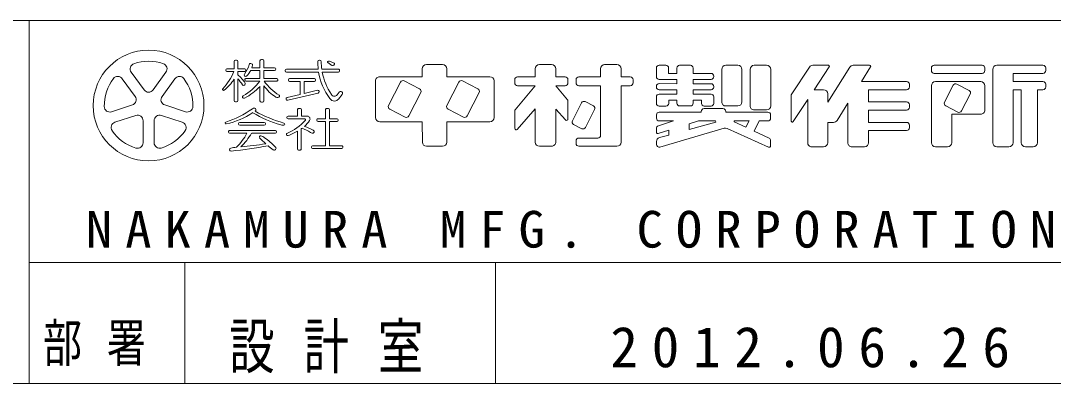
# Model space of a CAD drawing. Units: millimetres on the paper. Extents: x 0 to 420, y -594 to 297.
# Drawn here: x 306.5 to 366.3, y -277 to -256 of the extents above; entities that cross this region are included whole.
import ezdxf

# ---------------------------------------------------------------- set-up
doc = ezdxf.new("R2010")
doc.units = ezdxf.units.MM
doc.layers.add('FMT', color=7, linetype='Continuous', lineweight=13)
doc.layers.add('FMT-TXT', color=7, linetype='Continuous', lineweight=13)
doc.styles.add('ＭＳ ゴシック', font='')
doc.styles.get('ＭＳ ゴシック').set_extended_font_data('MS Gothic')

msp = doc.modelspace()

# ---------------------------------------------------------------- linework, layer by layer
at = {"layer": 'FMT'}
for p, q in [((28, -256), (403, -256)), ((307, -256), (307, -277)), ((307, -270), (392, -270)), ((316, -270), (316, -277)), ((334, -270), (334, -277)), ((403, -277), (28, -277))]:
    msp.add_line(p, q, dxfattribs=at)
at = {"layer": 'FMT-TXT'}
for p, q in [((318.944, -258.289), (319, -258.289)), ((320.361, -258.733), (320.361, -258.323)), ((320.441, -258.243), (320.5, -258.243)), ((320.58, -258.323), (320.581, -258.733)), ((323.808, -258.279), (323.79, -258.279)), ((324.285, -258.361), (324.282, -258.365)), ((324.384, -258.342), (324.627, -258.444)), ((318.378, -258.855), (318.378, -258.872)), ((318.864, -258.791), (318.442, -258.791)), ((318.442, -258.936), (318.854, -258.937)), ((318.864, -258.791), (318.864, -258.369)), ((319.08, -258.369), (319.08, -258.791)), ((319.08, -258.791), (319.482, -258.791)), ((319.482, -258.936), (319.08, -258.937)), ((319.08, -258.937), (319.08, -259.135)), ((319.546, -258.855), (319.546, -258.872)), ((320.361, -258.877), (319.828, -258.877)), ((319.834, -258.48), (319.876, -258.492)), ((319.89, -258.733), (320.361, -258.733)), ((320.361, -259.354), (320.361, -258.877)), ((320.581, -258.733), (321.206, -258.733)), ((320.581, -258.877), (320.581, -259.354)), ((321.206, -258.878), (320.581, -258.877)), ((321.27, -258.797), (321.27, -258.814)), ((321.823, -258.875), (321.823, -258.913)), ((323.734, -258.811), (321.887, -258.811)), ((324.898, -258.809), (323.94, -258.811)), ((324.287, -258.426), (324.517, -258.587)), ((324.664, -258.549), (324.665, -258.547)), ((324.962, -258.913), (324.962, -258.873)), ((329.759, -259.246), (329.759, -258.786)), ((329.999, -258.546), (330.933, -258.546)), ((331.173, -258.784), (331.176, -259.246)), ((336.302, -258.785), (336.301, -259.258)), ((337.251, -258.546), (336.542, -258.546)), ((337.491, -259.258), (337.491, -258.786)), ((340.08, -259.258), (340.08, -258.786)), ((340.32, -258.546), (341.028, -258.546)), ((341.268, -258.785), (341.27, -259.258)), ((343.319, -259.243), (343.319, -258.743)), ((343.479, -258.583), (343.863, -258.583)), ((344.023, -258.742), (344.024, -259.056)), ((344.505, -259.056), (344.505, -258.743)), ((344.665, -258.583), (345.285, -258.583)), ((345.445, -258.742), (345.447, -259.056)), ((347.102, -260.091), (347.102, -258.823)), ((347.342, -258.583), (348.033, -258.583)), ((348.273, -258.823), (348.273, -260.701)), ((348.746, -259.405), (348.746, -258.823)), ((348.986, -258.583), (349.698, -258.583)), ((349.938, -258.823), (349.938, -260.928)), ((352.179, -258.689), (351.161, -260.231)), ((353.276, -258.582), (352.379, -258.582)), ((353.329, -258.681), (352.456, -260.002)), ((353.243, -260.723), (354.519, -258.694)), ((355.664, -258.582), (354.722, -258.582)), ((355.188, -259.526), (355.719, -258.68)), ((359.241, -258.89), (359.241, -258.742)), ((359.401, -258.582), (360.14, -258.581)), ((360.14, -258.581), (362.178, -258.581)), ((362.338, -258.741), (362.338, -258.89)), ((362.797, -263.067), (362.797, -258.822)), ((363.037, -258.582), (363.618, -258.581)), ((363.618, -258.581), (365.704, -258.581)), ((365.864, -258.741), (365.864, -258.891)), ((313.133, -260.39), (312.385, -259.36)), ((313.65, -260.014), (312.902, -258.984)), ((314.168, -260.014), (314.916, -258.984)), ((314.686, -260.39), (315.434, -259.36)), ((318.864, -259.386), (318.864, -260.618)), ((319.078, -260.618), (319.08, -259.374)), ((319.48, -259.434), (319.48, -259.418)), ((319.483, -259.215), (319.484, -259.215)), ((319.544, -259.354), (320.361, -259.354)), ((320.346, -259.498), (319.544, -259.498)), ((320.581, -259.354), (321.327, -259.354)), ((321.327, -259.498), (320.598, -259.498)), ((321.391, -259.418), (321.391, -259.434)), ((321.887, -258.977), (323.755, -258.977)), ((322.008, -259.421), (322.008, -259.45)), ((322.071, -259.514), (322.682, -259.515)), ((323.511, -259.357), (322.072, -259.357)), ((322.682, -259.515), (322.682, -260.273)), ((322.913, -259.515), (323.511, -259.515)), ((322.913, -260.217), (322.913, -259.515)), ((323.575, -259.451), (323.575, -259.421)), ((323.967, -258.977), (324.898, -258.977)), ((327.055, -261.616), (327.055, -259.485)), ((327.295, -259.245), (329.759, -259.246)), ((328.709, -259.49), (329.601, -259.945)), ((331.176, -259.246), (333.679, -259.246)), ((332.087, -259.49), (332.979, -259.945)), ((333.919, -259.486), (333.919, -261.613)), ((335.111, -259.418), (335.111, -259.606)), ((336.301, -259.258), (335.271, -259.258)), ((338.033, -259.255), (337.491, -259.258)), ((338.194, -259.605), (338.194, -259.415)), ((338.666, -259.605), (338.666, -259.415)), ((338.827, -259.255), (340.08, -259.258)), ((341.27, -259.258), (341.806, -259.258)), ((341.966, -259.418), (341.966, -259.606)), ((344.505, -259.403), (343.479, -259.403)), ((344.024, -259.056), (344.505, -259.056)), ((344.505, -259.649), (344.505, -259.403)), ((345.447, -259.056), (346.48, -259.056)), ((346.48, -259.403), (345.447, -259.403)), ((345.447, -259.403), (345.447, -259.649)), ((346.64, -259.216), (346.64, -259.243)), ((348.742, -260.927), (348.746, -259.405)), ((355.188, -259.526), (357.808, -259.526)), ((362.178, -259.05), (359.401, -259.05)), ((359.481, -259.529), (361.711, -259.528)), ((361.711, -259.528), (362.098, -259.528)), ((365.704, -259.051), (363.973, -259.053)), ((363.973, -259.053), (363.973, -259.526)), ((363.973, -259.526), (365.704, -259.526)), ((318.226, -260.031), (318.216, -260.024)), ((319.443, -259.743), (319.466, -259.732)), ((320.361, -259.807), (320.361, -260.637)), ((320.58, -260.638), (320.581, -259.765)), ((322.913, -260.217), (323.684, -260.032)), ((323.78, -260.089), (323.782, -260.097)), ((324.823, -260.296), (324.953, -260.137)), ((328.494, -259.56), (327.804, -260.914)), ((331.872, -259.56), (331.182, -260.914)), ((336.301, -259.765), (335.139, -261.165)), ((335.271, -259.766), (336.301, -259.765)), ((337.491, -259.765), (338.175, -260.582)), ((337.491, -259.765), (338.034, -259.765)), ((340.08, -259.765), (338.826, -259.765)), ((340.084, -262.638), (340.08, -259.765)), ((341.805, -259.766), (341.27, -259.765)), ((341.27, -259.765), (341.27, -263.03)), ((343.319, -259.842), (343.319, -259.805)), ((343.479, -259.645), (344.505, -259.649)), ((344.505, -260.002), (343.479, -260.002)), ((344.505, -260.254), (344.505, -260.002)), ((345.447, -259.649), (346.48, -259.649)), ((346.48, -260.004), (345.447, -260.006)), ((345.447, -260.006), (345.447, -260.254)), ((346.64, -259.809), (346.64, -259.844)), ((347.101, -260.701), (347.102, -260.091)), ((352.456, -260.002), (353.001, -260.002)), ((357.809, -259.998), (355.605, -260.001)), ((355.605, -260.001), (355.605, -260.705)), ((357.968, -259.686), (357.968, -259.838)), ((359.241, -263.067), (359.241, -259.769)), ((360.51, -259.742), (360.006, -260.716)), ((360.726, -259.673), (361.425, -260.036)), ((362.338, -259.768), (362.338, -261.182)), ((364.444, -259.998), (363.973, -259.998)), ((363.973, -259.998), (363.973, -263.067)), ((364.444, -259.998), (364.444, -263.067)), ((365.704, -259.998), (365.386, -259.998)), ((365.386, -259.998), (365.386, -263.067)), ((365.864, -259.686), (365.864, -259.838)), ((318.944, -260.698), (318.998, -260.698)), ((319.351, -260.436), (319.356, -260.448)), ((320.441, -260.717), (320.5, -260.717)), ((321.477, -260.414), (321.488, -260.401)), ((321.871, -260.543), (321.871, -260.542)), ((321.931, -260.453), (322.682, -260.273)), ((323.723, -260.196), (321.969, -260.61)), ((324.662, -260.37), (324.668, -260.37)), ((324.682, -260.652), (324.685, -260.652)), ((324.902, -260.549), (325.124, -260.277)), ((329.671, -260.16), (328.981, -261.514)), ((333.049, -260.16), (332.359, -261.514)), ((338.194, -260.633), (338.194, -261.695)), ((339.191, -260.688), (339.669, -260.928)), ((343.319, -260.789), (343.319, -260.414)), ((343.479, -260.254), (344.505, -260.254)), ((344.505, -260.599), (344.031, -260.599)), ((344.031, -260.599), (344.031, -260.789)), ((344.506, -260.782), (344.505, -260.599)), ((345.447, -260.254), (346.48, -260.254)), ((345.447, -260.599), (345.447, -260.781)), ((345.928, -260.599), (345.447, -260.599)), ((345.928, -260.79), (345.928, -260.599)), ((346.64, -260.414), (346.64, -260.789)), ((351.121, -260.363), (351.121, -261.81)), ((352.081, -260.571), (351.238, -261.846)), ((352.078, -263.066), (352.081, -260.571)), ((353.241, -260.241), (353.243, -260.723)), ((355.605, -260.705), (357.808, -260.705)), ((361.494, -260.251), (360.99, -261.225)), ((312.973, -260.882), (311.762, -261.275)), ((314.846, -260.882), (316.056, -261.275)), ((322.532, -261.156), (322.532, -261.531)), ((322.701, -261.092), (322.596, -261.092)), ((322.765, -261.531), (322.765, -261.156)), ((324.155, -261.156), (324.156, -261.675)), ((324.32, -261.092), (324.219, -261.092)), ((324.384, -261.675), (324.384, -261.156)), ((327.874, -261.13), (328.766, -261.584)), ((331.252, -261.13), (332.144, -261.584)), ((335.121, -261.216), (335.121, -262.246)), ((336.301, -261.107), (335.261, -262.299)), ((336.301, -261.107), (336.301, -263.03)), ((337.491, -261.134), (338.055, -261.749)), ((337.494, -263.03), (337.491, -261.134)), ((338.454, -261.799), (338.976, -260.759)), ((339.217, -262.183), (339.74, -261.143)), ((343.871, -260.949), (343.479, -260.949)), ((345.917, -261.298), (343.481, -261.298)), ((345.287, -260.941), (344.666, -260.941)), ((345.917, -261.298), (345.917, -261.255)), ((346.077, -261.095), (347.173, -261.095)), ((346.48, -260.949), (346.088, -260.949)), ((347.333, -261.251), (347.334, -261.298)), ((347.334, -261.298), (349.772, -261.298)), ((348.033, -260.941), (347.341, -260.941)), ((349.698, -261.168), (348.982, -261.168)), ((353.779, -261.775), (354.403, -260.779)), ((354.403, -263.067), (354.403, -260.779)), ((357.808, -261.178), (355.605, -261.179)), ((355.605, -261.179), (355.605, -261.888)), ((357.968, -260.865), (357.968, -261.018)), ((360.074, -260.931), (360.774, -261.294)), ((313.17, -261.491), (311.96, -261.884)), ((313.589, -261.795), (313.589, -263.068)), ((314.229, -261.795), (314.229, -263.068)), ((314.648, -261.491), (315.859, -261.884)), ((319.184, -261.899), (319.647, -261.898)), ((319.647, -261.898), (320.612, -261.898)), ((321.923, -261.595), (321.923, -261.626)), ((322.532, -261.531), (321.987, -261.531)), ((321.987, -261.69), (322.964, -261.69)), ((322.765, -261.531), (323.1, -261.531)), ((323.661, -261.739), (323.661, -261.768)), ((324.156, -261.675), (323.725, -261.675)), ((323.725, -261.832), (324.156, -261.834)), ((324.156, -261.834), (324.156, -263.24)), ((324.832, -261.676), (324.384, -261.675)), ((324.384, -261.834), (324.831, -261.834)), ((324.384, -263.24), (324.384, -261.834)), ((324.895, -261.77), (324.895, -261.74)), ((329.759, -261.856), (327.295, -261.856)), ((329.763, -263.031), (329.759, -261.856)), ((333.68, -261.853), (331.176, -261.856)), ((331.176, -261.856), (331.176, -263.03)), ((343.321, -261.458), (343.321, -261.649)), ((344.314, -261.805), (343.432, -262.084)), ((343.481, -261.809), (344.314, -261.805)), ((345.217, -261.973), (345.761, -261.805)), ((345.217, -262.297), (346.766, -261.871)), ((346.744, -261.805), (345.761, -261.805)), ((346.744, -261.805), (346.766, -261.871)), ((347.828, -261.851), (348.502, -262.168)), ((348.699, -261.805), (347.839, -261.805)), ((348.699, -261.805), (348.502, -262.168)), ((349.267, -261.805), (348.977, -262.391)), ((349.771, -261.808), (349.267, -261.805)), ((349.932, -261.458), (349.932, -261.648)), ((353.243, -261.888), (353.575, -261.888)), ((353.243, -261.888), (353.243, -263.067)), ((355.605, -261.888), (357.808, -261.888)), ((362.097, -261.422), (360.421, -261.419)), ((360.421, -261.419), (360.421, -263.067)), ((318.528, -262.456), (318.528, -262.432)), ((318.592, -262.368), (318.879, -262.369)), ((319.607, -262.52), (318.592, -262.52)), ((318.879, -262.369), (321.259, -262.369)), ((319.12, -261.988), (319.12, -261.963)), ((320.612, -262.052), (319.184, -262.052)), ((321.259, -262.52), (319.879, -262.52)), ((320.676, -261.962), (320.676, -261.988)), ((321.323, -262.433), (321.323, -262.456)), ((321.704, -262.059), (321.741, -262.059)), ((321.801, -261.997), (321.801, -261.999)), ((322.525, -262.395), (322.525, -263.427)), ((322.746, -263.427), (322.746, -262.267)), ((338.525, -262.014), (339.002, -262.254)), ((343.321, -262.236), (343.321, -262.46)), ((344.036, -262.34), (343.425, -262.536)), ((343.525, -263.316), (347.242, -262.233)), ((344.036, -262.34), (344.036, -262.622)), ((345.217, -261.973), (345.217, -262.297)), ((347.407, -262.244), (349.819, -263.322)), ((348.977, -262.391), (349.84, -262.797)), ((357.808, -262.36), (355.605, -262.362)), ((355.605, -262.362), (355.605, -263.067)), ((357.968, -262.048), (357.968, -262.2)), ((338.666, -263.11), (338.666, -262.958)), ((338.826, -262.798), (339.924, -262.798)), ((343.321, -263.001), (343.321, -263.163)), ((343.497, -262.77), (344.036, -262.622)), ((349.932, -262.942), (349.932, -263.249)), ((322.589, -263.491), (322.682, -263.491)), ((323.336, -263.304), (323.336, -263.34)), ((324.156, -263.24), (323.4, -263.24)), ((323.4, -263.404), (325.101, -263.404)), ((325.101, -263.239), (324.384, -263.24)), ((325.165, -263.34), (325.165, -263.303)), ((330.936, -263.27), (330.003, -263.27)), ((336.541, -263.27), (337.254, -263.27)), ((341.03, -263.27), (338.826, -263.27)), ((353.003, -263.307), (352.318, -263.307)), ((355.365, -263.307), (354.643, -263.307)), ((360.181, -263.307), (359.481, -263.307)), ((363.733, -263.307), (363.037, -263.307)), ((365.146, -263.307), (364.684, -263.307))]:
    msp.add_line(p, q, dxfattribs=at)
msp.add_circle((313.909, -260.914), 3.208, dxfattribs=at)
for centre, radius, start, end in [((313.909, -260.914), 2.567, 70.55159, 109.44841), ((318.944, -258.369), 0.08, 90, 180), ((319, -258.369), 0.08, 0.03071, 90), ((320.441, -258.323), 0.08, 90, 180), ((320.5, -258.323), 0.08, 0.10171, 90), ((323.79, -258.359), 0.08, 90, 179.05504), ((327.231, -258.415), 3.521, 179.05504, 186.44956), ((323.808, -258.379), 0.1, 0.73865, 90), ((324.349, -258.425), 0.09, 67.11966, 135), ((313.161, -258.796), 0.32, 109.44841, 216), ((314.657, -258.796), 0.32, 324, 70.55159), ((315.276, -257.36), 3.91, 318.53178, 336.218), ((318.442, -258.855), 0.064, 90, 180), ((318.442, -258.872), 0.064, 180, 269.96094), ((318.143, -258.117), 1.644, 323.32664, 345.25207), ((319.482, -258.855), 0.064, 0, 90), ((319.482, -258.872), 0.064, 270.03997, 0), ((318.772, -258.342), 1.184, 313.1417, 333.15639), ((319.81, -258.556), 0.08, 73.05496, 165.25207), ((319.853, -258.569), 0.08, 348.15042, 73.05496), ((318.772, -258.342), 1.184, 340.70702, 348.15042), ((321.206, -258.797), 0.064, 0, 90), ((321.206, -258.814), 0.064, 269.90077, 0), ((321.887, -258.875), 0.064, 90, 180), ((321.887, -258.913), 0.064, 180, 270), ((327.427, -258.332), 3.52, 180.73865, 187.81715), ((324.31, -258.393), 0.04, 135, 235.13411), ((324.574, -258.504), 0.1, 235.13411, 333.70884), ((324.598, -258.513), 0.075, 333.70884, 67.11966), ((324.898, -258.873), 0.064, 0, 90.06898), ((324.898, -258.913), 0.064, 270, 0), ((329.999, -258.786), 0.24, 90, 180), ((330.933, -258.786), 0.24, 0.37848, 90), ((336.542, -258.786), 0.24, 90, 179.83438), ((337.251, -258.786), 0.24, 0, 90), ((340.32, -258.786), 0.24, 90, 180), ((341.028, -258.786), 0.24, 0.31285, 90), ((343.479, -258.743), 0.16, 90, 180), ((343.863, -258.743), 0.16, 0.23357, 90), ((344.665, -258.743), 0.16, 90, 180), ((345.285, -258.743), 0.16, 0.33362, 90), ((347.342, -258.823), 0.24, 90, 180), ((348.033, -258.823), 0.24, 0, 90), ((348.986, -258.823), 0.24, 90, 180), ((349.698, -258.823), 0.24, 0, 90), ((352.379, -258.822), 0.24, 90, 146.54759), ((353.276, -258.646), 0.064, 326.54759, 90), ((354.722, -258.822), 0.24, 90, 147.84335), ((355.664, -258.646), 0.064, 327.92885, 90), ((359.401, -258.742), 0.16, 90.05288, 180), ((359.401, -258.89), 0.16, 180, 270), ((362.178, -258.741), 0.16, 0, 90), ((362.178, -258.89), 0.16, 270, 0), ((363.037, -258.822), 0.24, 90.05785, 180), ((365.704, -258.741), 0.16, 0, 90), ((365.704, -258.891), 0.16, 270.09318, 0), ((313.909, -260.914), 2.567, 142.55159, 181.44841), ((312.126, -259.548), 0.32, 36, 142.55159), ((315.693, -259.548), 0.32, 37.44841, 144), ((313.909, -260.914), 2.567, 358.55159, 37.44841), ((316.616, -257.94), 2.673, 308.62833, 327.25422), ((317.838, -260.634), 1.947, 31.45806, 50.35526), ((317.113, -261.151), 2.651, 32.81567, 42.09068), ((318.025, -257.849), 2.847, 298.38978, 324.61681), ((319.526, -259.147), 0.08, 143.32664, 237.70815), ((319.544, -259.418), 0.064, 89.95342, 180), ((319.544, -259.434), 0.064, 180, 270), ((319.527, -259.148), 0.08, 237.70815, 313.1417), ((323.311, -257.504), 3.367, 216.30733, 236.72135), ((321.327, -259.418), 0.064, 0, 90), ((321.327, -259.434), 0.064, 269.99752, 0), ((322.072, -259.421), 0.064, 90, 180), ((322.072, -259.45), 0.064, 180, 269.8862), ((323.511, -259.421), 0.064, 0, 90), ((323.511, -259.451), 0.064, 270, 0), ((327.231, -258.415), 3.521, 189.18129, 216.51269), ((327.427, -258.332), 3.52, 190.56412, 213.61207), ((327.295, -259.485), 0.24, 89.97387, 180), ((328.637, -259.633), 0.16, 63, 153), ((332.015, -259.633), 0.16, 63, 153), ((333.679, -259.486), 0.24, 0, 90), ((335.271, -259.418), 0.16, 90, 180), ((338.034, -259.415), 0.16, 0, 90.29595), ((338.826, -259.415), 0.16, 89.85289, 180), ((341.806, -259.418), 0.16, 0, 90), ((343.479, -259.243), 0.16, 180, 270), ((346.48, -259.216), 0.16, 0, 90), ((346.48, -259.243), 0.16, 270.01808, 0), ((357.808, -259.686), 0.16, 0, 90), ((359.481, -259.769), 0.24, 90.00511, 180), ((362.098, -259.768), 0.24, 0, 90), ((365.704, -259.686), 0.16, 0, 90), ((313.909, -259.825), 0.32, 216, 324), ((318.243, -259.982), 0.05, 138.53178, 236.5396), ((318.254, -259.989), 0.05, 236.5396, 308.62833), ((319.408, -259.671), 0.08, 212.81567, 296.25232), ((319.43, -259.66), 0.08, 296.25232, 31.45806), ((317.773, -257.322), 3.589, 298.15867, 316.15596), ((322.675, -258.261), 2.579, 215.68313, 237.27131), ((323.703, -260.11), 0.08, 15.34193, 103.48779), ((323.705, -260.118), 0.08, 283.27187, 15.34193), ((325.038, -260.207), 0.11, 320.82004, 140.82004), ((329.528, -260.087), 0.16, 333, 63), ((332.906, -260.087), 0.16, 333, 63), ((335.271, -259.606), 0.16, 180, 270.05143), ((338.034, -259.605), 0.16, 270, 0), ((338.826, -259.605), 0.16, 180, 270), ((341.806, -259.606), 0.16, 269.91201, 0), ((343.479, -259.805), 0.16, 89.8126, 180), ((343.479, -259.842), 0.16, 180, 270), ((346.48, -259.809), 0.16, 0, 90), ((346.48, -259.844), 0.16, 270.08449, 0), ((353.001, -260.242), 0.24, 0.22118, 90), ((357.808, -259.838), 0.16, 270.09712, 0), ((360.652, -259.816), 0.16, 62.62013, 152.62013), ((361.352, -260.178), 0.16, 332.62013, 62.62013), ((365.704, -259.838), 0.16, 270.11571, 0), ((312.874, -260.578), 0.32, 288, 36), ((314.945, -260.578), 0.32, 144, 252), ((318.944, -260.618), 0.08, 180, 270), ((318.998, -260.618), 0.08, 270, 359.92302), ((319.409, -260.41), 0.064, 118.38978, 204.04766), ((319.429, -260.415), 0.08, 204.04766, 298.15867), ((320.441, -260.637), 0.08, 180, 270), ((320.5, -260.637), 0.08, 270, 359.94756), ((321.367, -260.296), 0.16, 237.27131, 319.03632), ((321.428, -260.372), 0.064, 319.03632, 56.72135), ((321.95, -260.531), 0.08, 103.48779, 188.39767), ((321.95, -260.532), 0.08, 188.39767, 283.27187), ((324.682, -260.302), 0.35, 216.51269, 270), ((324.662, -260.17), 0.2, 213.61207, 270), ((324.668, -260.17), 0.2, 270, 320.82004), ((324.685, -260.372), 0.28, 270, 320.82004), ((338.114, -260.633), 0.08, 0, 39.94734), ((339.119, -260.831), 0.16, 63.30137, 153.30137), ((343.479, -260.414), 0.16, 89.98781, 180), ((346.48, -260.414), 0.16, 0, 90), ((347.341, -260.701), 0.24, 179.95491, 270), ((348.033, -260.701), 0.24, 270, 0), ((351.361, -260.363), 0.24, 146.54759, 180), ((357.808, -260.865), 0.16, 0, 90), ((360.148, -260.789), 0.16, 152.62013, 242.62013), ((311.664, -260.971), 0.32, 181.44841, 288), ((316.155, -260.971), 0.32, 252, 358.55159), ((316.938, -257.041), 5.037, 286.5979, 306.30669), ((317.594, -257.92), 4.136, 281.27769, 304.53893), ((320.03, -261.249), 0.185, 80.51157, 126.30669), ((323.561, -255.27), 7.058, 239.12538, 253.54383), ((320.047, -261.146), 0.08, 359.89486, 80.51157), ((323.906, -254.343), 7.887, 240.99984, 254.13419), ((320.001, -261.146), 0.126, 310.55637, 359.89486), ((322.596, -261.156), 0.064, 90, 180.11549), ((322.701, -261.156), 0.064, 0, 90), ((324.219, -261.156), 0.064, 90, 180.12691), ((324.32, -261.156), 0.064, 0, 90), ((327.947, -260.987), 0.16, 153, 243), ((331.325, -260.987), 0.16, 153, 243), ((335.201, -261.216), 0.08, 140.32511, 180), ((339.597, -261.071), 0.16, 333.30137, 63.30137), ((343.479, -260.789), 0.16, 180, 270), ((343.481, -261.458), 0.16, 90, 180), ((343.871, -260.789), 0.16, 270, 0), ((344.666, -260.781), 0.16, 180.28179, 270), ((345.287, -260.781), 0.16, 270, 0), ((346.077, -261.255), 0.16, 90, 180), ((346.088, -260.789), 0.16, 180.19263, 270), ((346.48, -260.789), 0.16, 270, 0), ((347.173, -261.255), 0.16, 1.17868, 90), ((348.982, -260.928), 0.24, 179.88125, 270), ((349.698, -260.928), 0.24, 270, 0), ((349.772, -261.458), 0.16, 0, 90), ((357.808, -261.018), 0.16, 270.01374, 0), ((360.847, -261.152), 0.16, 242.62013, 332.62013), ((362.098, -261.182), 0.24, 269.89827, 0), ((312.059, -262.188), 0.32, 108, 214.55159), ((313.269, -261.795), 0.32, 0, 108), ((314.549, -261.795), 0.32, 72, 180), ((315.76, -262.188), 0.32, 325.44841, 72), ((318.392, -261.922), 0.056, 106.5979, 281.27769), ((319.184, -261.963), 0.064, 90.09097, 180), ((320.612, -261.962), 0.064, 0, 90), ((321.731, -261.997), 0.07, 0, 74.13419), ((320.618, -259.613), 3.2, 294.05223, 317.937), ((321.987, -261.595), 0.064, 90, 180), ((321.987, -261.626), 0.064, 180, 270), ((321.8, -260.835), 1.716, 311.47782, 326.5956), ((322.964, -261.73), 0.04, 317.937, 90), ((323.1, -261.691), 0.16, 326.5956, 90), ((323.725, -261.739), 0.064, 90, 180), ((323.725, -261.768), 0.064, 180, 269.79364), ((324.831, -261.74), 0.064, 0, 89.82496), ((324.831, -261.77), 0.064, 270, 0), ((327.295, -261.616), 0.24, 180, 270), ((328.838, -261.441), 0.16, 243, 333), ((332.216, -261.441), 0.16, 243, 333), ((333.679, -261.613), 0.24, 270.07124, 0), ((338.114, -261.695), 0.08, 222.49695, 0), ((338.597, -261.871), 0.16, 153.30137, 243.30137), ((343.481, -261.649), 0.16, 180, 270.23105), ((347.839, -261.829), 0.024, 90, 244.8124), ((349.772, -261.648), 0.16, 269.65449, 0), ((351.185, -261.81), 0.064, 180, 326.54759), ((353.575, -261.648), 0.24, 270, 327.92885), ((357.808, -262.048), 0.16, 0, 90), ((313.909, -260.914), 2.567, 214.55159, 253.44841), ((313.909, -260.914), 2.567, 286.55159, 325.44841), ((318.592, -262.432), 0.064, 89.75609, 180), ((318.592, -262.456), 0.064, 180, 270), ((316.606, -260.888), 3.416, 314.36877, 331.45657), ((319.184, -261.988), 0.064, 180, 270), ((316.259, -260.276), 4.259, 314.66895, 328.19587), ((320.612, -261.988), 0.064, 270, 0), ((321.259, -262.433), 0.064, 0, 90), ((321.259, -262.456), 0.064, 270, 0), ((321.704, -261.559), 0.5, 253.54383, 270), ((321.741, -261.999), 0.06, 270, 0), ((321.947, -262.59), 0.06, 114.05223, 254.34738), ((320.346, -258.832), 4.176, 294.3427, 301.46375), ((321.8, -260.835), 1.716, 303.44766, 305.5445), ((322.005, -264.366), 2.277, 55.91756, 69.61834), ((322.13, -264.73), 2.731, 61.15895, 72.81614), ((323.449, -262.231), 0.3, 235.91756, 255.58401), ((323.399, -262.425), 0.1, 255.58401, 61.15895), ((335.201, -262.246), 0.08, 180, 318.90041), ((339.074, -262.111), 0.16, 243.30137, 333.30137), ((343.481, -262.236), 0.16, 107.53601, 180), ((343.401, -262.46), 0.08, 180, 287.82368), ((347.309, -262.463), 0.24, 65.92748, 106.25077), ((357.808, -262.2), 0.16, 270.05257, 0), ((313.269, -263.068), 0.32, 253.44841, 0), ((314.549, -263.068), 0.32, 180, 286.55159), ((318.01, -247.559), 15.794, 274.51667, 279.78158), ((320.392, -262.736), 0.069, 73.96526, 223.41964), ((324.532, -258.819), 5.769, 223.41964, 228.2791), ((320.218, -263.343), 0.7, 54.05931, 73.96526), ((317.61, -266.94), 5.143, 44.77854, 54.05931), ((321.985, -262.455), 0.2, 254.34738, 294.3427), ((330.003, -263.03), 0.24, 180.14812, 270), ((330.936, -263.03), 0.24, 270, 0), ((336.541, -263.03), 0.24, 180, 270), ((337.254, -263.03), 0.24, 270, 0.09198), ((338.826, -262.958), 0.16, 90, 180), ((338.826, -263.11), 0.16, 180, 270), ((339.924, -262.638), 0.16, 270, 0.08669), ((341.03, -263.03), 0.24, 270, 0), ((343.561, -263.001), 0.24, 105.37709, 180), ((349.772, -262.942), 0.16, 0, 64.8124), ((352.318, -263.067), 0.24, 179.94735, 270), ((353.003, -263.067), 0.24, 270, 0), ((354.643, -263.067), 0.24, 179.98916, 270), ((355.365, -263.067), 0.24, 270, 0), ((359.481, -263.067), 0.24, 180, 270), ((360.181, -263.067), 0.24, 270, 0), ((363.037, -263.067), 0.24, 180, 270), ((363.733, -263.067), 0.24, 270, 0), ((364.684, -263.067), 0.24, 180, 270), ((365.146, -263.067), 0.24, 270, 0), ((318.68, -263.461), 0.0882, 100.57146, 275.28138), ((319.27, -266.622), 3.303, 94.7858, 100.57146), ((316.725, -242.306), 21.334, 275.28138, 281.09041), ((324.532, -258.819), 5.769, 230.05909, 233.8086), ((321.187, -263.39), 0.104, 233.8086, 44.77854), ((322.589, -263.427), 0.064, 180, 270), ((322.682, -263.427), 0.064, 270, 0.07609), ((323.4, -263.304), 0.064, 90, 180), ((323.4, -263.34), 0.064, 180, 270), ((325.101, -263.303), 0.064, 0, 90.06778), ((325.101, -263.34), 0.064, 270, 0), ((343.481, -263.163), 0.16, 180, 286.25077), ((349.852, -263.249), 0.08, 245.92748, 0)]:
    msp.add_arc(centre, radius, start, end, dxfattribs=at)

# ---------------------------------------------------------------- texts
at = {"layer": 'FMT-TXT', "attachment_point": 7, "style": 'ＭＳ ゴシック'}
for s, insert, char_height in [('\\T1.5;\\W1.05;NAKAMURA\\~MFG.\\~CORPORATION', (310.279, -269.175), 2.126), ('\\T1.64;\\W0.75;部署', (307.8, -276), 2.199), ('\\T1.64;\\W0.75;設計室', (318.583, -276.417), 2.566), ('\\T1.5;2012.06.26', (340.653, -276.104), 2.346)]:
    msp.add_mtext(s, dxfattribs=dict(at, insert=insert, char_height=char_height))

doc.saveas('drawing.dxf')
